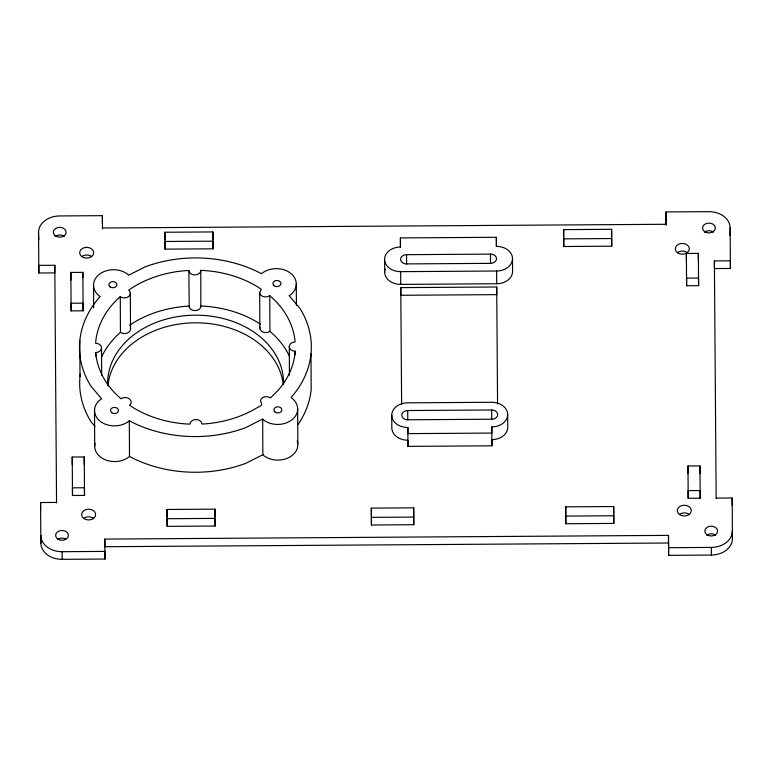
<?xml version="1.0" encoding="UTF-8"?>
<svg xmlns="http://www.w3.org/2000/svg" width="771" height="771" viewBox="0 0 771 771"><rect width="100%" height="100%" fill="white"/><g stroke="black" fill="none" stroke-linecap="round" stroke-linejoin="round"><path stroke-width="1.16" d="M269.754 295.659L274.37 299.88A99.941 77.004 -0.3 0 1 294.907 339.78L295.081 341.996L293.712 342.141A5.995 4.616 -0.3 0 0 289.298 346.632A5.995 4.616 -0.3 0 0 293.78 351.065L295.158 351.2L294.907 354.275A99.941 77.004 -0.3 0 1 278.071 390.348L270.534 397.875L268.549 396.892L265.465 396.68A5.995 4.616 -0.3 0 0 260.502 400.814C262.304 405.517 262.641 404.948 256.676 407.965A99.941 77.004 -0.3 0 1 204.826 423.896L201.963 424.04L201.751 422.932A5.995 4.616 -0.3 0 0 195.873 419.597A5.995 4.616 -0.3 0 0 190.167 423.115L190.013 424.127L186.013 423.944A99.941 77.004 -0.3 0 1 134.164 408.235L129.528 405.295L130.366 404.438A5.995 4.616 -0.3 0 0 129.374 398.867A5.995 4.616 -0.3 0 0 122.126 398.173L121.037 398.829L116.45 394.627A99.941 77.004 -0.3 0 1 95.912 354.727L95.729 352.501L96.944 352.395A5.995 4.616 -0.3 0 0 101.473 347.393A5.995 4.616 -0.3 0 0 95.643 343.288L95.903 340.233A99.941 77.004 -0.3 0 1 116.431 300.227L120.266 296.652L121.375 297.298A5.995 4.616 -0.3 0 0 128.603 296.517A5.995 4.616 -0.3 0 0 129.518 290.927L128.67 290.098L134.144 286.542A99.941 77.004 -0.3 0 1 185.984 270.611L188.856 270.467L189.049 271.517A5.995 4.616 -0.3 0 0 194.861 274.9A5.995 4.616 -0.3 0 0 200.633 271.44L200.807 270.38L204.797 270.563A99.941 77.004 -0.3 0 1 256.647 286.263L261.292 289.212L259.673 292.672L259.856 328.35A5.995 4.616 -0.3 0 0 264.684 332.561L267.788 332.388L269.937 331.337L269.754 295.659L267.595 296.71L264.501 296.883A5.995 4.616 -0.3 0 1 259.673 292.672M259.856 328.35L259.962 327.145M200.807 270.38L200.817 307.118A5.995 4.616 -0.3 0 1 195.053 310.578A5.995 4.616 -0.3 0 1 189.232 307.195L188.856 270.467M129.316 420.677L128.718 421.284A19.988 15.401 -0.3 0 1 100.452 421.467A19.988 15.401 -0.3 0 1 100.288 399.686L101.685 398.848L90.882 386.107A115.929 89.33 -0.3 0 1 99.719 297.018L100.249 296.565L99.469 296.112A19.988 15.401 -0.3 0 1 99.305 274.331A19.988 15.401 -0.3 0 1 127.572 274.148L128.651 275.208L145.266 266.814A115.929 89.33 -0.3 0 1 260.858 273.387L261.504 273.821L262.092 273.223A19.988 15.401 -0.3 0 1 290.359 273.04A19.988 15.401 -0.3 0 1 290.522 294.821L289.125 295.659L299.938 308.4A115.929 89.33 -0.3 0 1 291.091 397.479L291.024 397.537A19.988 15.401 -0.3 0 1 292.566 419.289A19.988 15.401 -0.3 0 1 264.347 420.532L262.67 419.038L245.544 427.683A115.929 89.33 -0.3 0 1 129.952 421.12L129.316 420.677L129.499 456.355L128.911 456.952A19.988 15.401 -0.3 0 1 105.367 459.805A19.988 15.401 -0.3 0 1 95.064 443.277M120.266 296.652L120.449 332.33L116.614 335.905A99.941 77.004 -0.3 0 0 101.55 357.05M129.489 325.314L134.327 322.22A99.941 77.004 -0.3 0 1 186.177 306.28L189.049 306.135M262.67 419.038L262.863 454.717L245.737 463.361A115.929 89.33 -0.3 0 1 130.135 456.798L129.499 456.355M102.476 228.91L102.389 215.658L59.618 215.947A21.183 16.326 -0.3 0 0 38.55 232.408L38.589 240.051A21.183 16.326 -0.3 0 1 38.752 237.921M666.134 225.199L666.048 211.948L708.828 211.668A21.183 16.326 -0.3 0 1 730.137 227.859L730.426 268.462L714.438 268.568L714.389 260.916L730.388 260.81L730.426 268.462M102.485 227.985L666.144 224.274L666.048 211.948M164.965 232.244L212.941 231.936L213.047 248.821L165.081 249.129L164.965 232.244L165.004 239.897M563.64 229.623L611.615 229.305L611.721 246.19L563.755 246.508L563.64 229.623L563.678 237.266M400.467 247.192L400.419 237.921L496.36 237.295L496.437 246.383A15.989 12.317 -0.3 0 1 512.513 258.593L512.58 271.334A15.989 12.317 -0.3 0 1 496.688 283.757L400.737 284.393A15.989 12.317 -0.3 0 1 385.182 268.983M406.548 254.671L490.491 254.122A5.995 4.616 -0.3 0 1 496.524 258.699A5.995 4.616 -0.3 0 1 490.558 263.354L406.616 263.913A5.995 4.616 -0.3 0 1 400.583 259.326A5.995 4.616 -0.3 0 1 406.548 254.671L406.596 264.077M686.373 253.457L698.362 253.38L698.584 285.665L686.595 285.742L686.373 253.457L686.412 261.099M54.789 265.263L38.801 265.369L38.839 273.011L54.828 272.905L54.789 265.263L56.553 502.856M70.845 272.433L82.844 272.356L83.114 310.809L71.125 310.886L70.845 272.433L70.893 280.085M400.419 237.921L400.486 247.009A15.989 12.317 -0.3 0 0 384.594 259.432A15.989 12.317 -0.3 0 0 400.679 271.652L496.62 271.016A15.989 12.317 -0.3 0 0 512.513 258.593M496.707 286.995L496.746 294.638L400.804 295.274L400.766 287.631L496.707 286.995L497.565 403.792M407.714 410.529L491.667 409.979A5.995 4.616 -0.3 0 1 497.69 414.557A5.995 4.616 -0.3 0 1 491.734 419.222L407.782 419.771A5.995 4.616 -0.3 0 1 401.749 415.193A5.995 4.616 -0.3 0 1 407.714 410.529L407.763 419.935M407.955 446.37L491.908 445.821L491.792 426.922A15.989 12.317 -0.3 0 0 507.684 414.49A15.989 12.317 -0.3 0 0 491.609 402.279L407.657 402.828A15.989 12.317 -0.3 0 0 391.755 415.251L391.822 427.992A15.989 12.317 -0.3 0 0 407.907 440.212L407.955 446.37L407.84 427.471A15.989 12.317 -0.3 0 1 391.755 415.251M72.233 457.03L84.232 456.952L84.502 495.396L72.503 495.483L72.233 457.03L72.272 464.672M687.963 465.992L699.952 465.915L700.184 498.201L688.185 498.278L687.963 465.992L688.002 473.635M40.612 510.19L40.574 502.538L56.562 502.432M716.172 498.095L732.161 497.989L732.45 538.592A21.183 16.326 -0.3 0 1 711.382 555.053L668.611 555.342L668.476 535.373L104.817 539.083L104.856 546.726L668.515 543.015M167.047 509.467L215.022 509.149L215.128 526.034L167.153 526.352L167.047 509.467L167.085 517.11M371.343 508.118L413.67 507.838L413.776 524.723L371.449 525.003L371.343 508.118L371.381 515.77M565.721 506.846L613.697 506.528L613.803 523.413L565.827 523.731L565.721 506.846L565.76 514.488M413.738 517.081L371.41 517.36L371.449 525.003M40.863 543.141L40.824 535.498A21.183 16.326 -0.3 0 0 62.133 551.689L104.904 551.4L104.952 559.052L62.172 559.332A21.183 16.326 -0.3 0 1 40.863 543.141L40.574 502.538M668.611 555.342L668.573 547.689L711.344 547.41A21.183 16.326 -0.3 0 0 732.411 530.949L732.45 538.592M200.99 306.058L204.98 306.241A99.941 77.004 -0.3 0 1 256.839 321.941L260.55 324.302M120.449 332.33L121.558 332.976A5.995 4.616 -0.3 0 0 128.208 332.59A5.995 4.616 -0.3 0 0 130.309 327.714M269.937 331.337L274.553 335.549A99.941 77.004 -0.3 0 1 289.626 356.636M262.863 454.717L264.53 456.21A19.988 15.401 -0.3 0 0 288.248 457.858A19.988 15.401 -0.3 0 0 297.23 440.839M94.929 426.334L91.065 421.785A115.929 89.33 -0.3 0 1 80.271 374.051M714.389 260.916L716.163 498.519M668.476 535.373L668.573 547.689M491.792 426.922L491.84 433.08L407.888 433.63L407.84 427.471M491.908 445.821L491.859 439.663A15.989 12.317 -0.3 0 0 507.752 427.23L507.684 414.49M413.776 524.723L413.67 507.838M400.766 287.631L401.624 404.428M104.817 539.083L104.952 559.052M38.55 232.408L38.839 273.011M732.161 497.989L732.199 505.631M730.137 227.859L730.176 235.502A21.183 16.326 -0.3 0 0 729.983 233.372M711.344 547.41L711.382 555.053M699.952 465.915L700.001 473.558M700.184 498.201L700.145 490.558L688.146 490.635L688.185 498.278M698.362 253.38L698.401 261.022M698.584 285.665L698.545 278.023L686.556 278.1L686.595 285.742M613.697 506.528L613.735 514.17M613.803 523.413L613.764 515.77L565.789 516.078L565.827 523.731M611.615 229.305L611.654 236.957M611.721 246.19L611.682 238.547L563.707 238.865L563.755 246.508M496.36 237.295L496.408 246.556M496.62 271.016L496.688 283.757M491.667 409.979L491.715 419.385M490.491 254.122L490.539 263.528M400.679 271.652L400.737 284.393M384.594 259.432L384.662 272.173M311.002 353.822L311.185 389.49A115.929 89.33 -0.3 0 1 298.001 424.58M297.645 408.158L297.828 443.826M296.295 283.892L296.411 305.297M295.158 351.2L295.177 354.766M289.298 346.632L289.453 375.178M215.128 526.034L215.09 518.391L167.114 518.71L167.153 526.352M215.022 509.149L215.061 516.792M212.941 231.936L212.979 239.579M213.047 248.821L213.008 241.169L165.042 241.487L165.081 249.129M130.338 293.24L130.521 328.909M102.389 215.658L102.427 223.311M101.512 347.991L101.656 375.342M95.729 352.501L95.749 356.067M94.515 410.615L94.708 446.293M93.532 285.26L93.648 307.851M84.232 456.952L84.27 464.595M84.502 495.396L84.463 487.754L72.464 487.831L72.503 495.483M83.114 310.809L83.075 303.157L71.077 303.244L71.125 310.886M82.844 272.356L82.873 277.82M79.808 340.686L80.001 376.364M62.133 551.689L62.172 559.332M107.709 385.635A87.952 67.771 -0.3 0 1 195.082 315.166A87.952 67.771 -0.3 0 1 283.516 384.478M107.921 385.828A87.952 67.771 -0.3 0 1 195.121 322.808A87.952 67.771 -0.3 0 1 283.265 384.681M57.825 539.315A6.399 4.925 -0.3 0 1 65.602 538.9M55.233 236.456A6.399 4.925 -0.3 0 1 64.272 236.398M706.718 535.276A6.399 4.925 -0.3 0 1 715.758 535.219M704.443 232.187A6.399 4.925 -0.3 0 1 713.483 232.129M679.367 514.469A6.997 5.387 -0.3 0 0 691.047 511.973A6.997 5.387 -0.3 0 0 682.431 505.429A6.997 5.387 -0.3 0 0 679.367 514.469A6.997 5.387 -0.3 0 1 689.245 514.43M83.721 518.391A6.997 5.387 -0.3 0 0 95.411 515.895A6.997 5.387 -0.3 0 0 86.786 509.352A6.997 5.387 -0.3 0 0 83.721 518.391A6.997 5.387 -0.3 0 1 93.599 518.343M677.401 252.657A6.997 5.387 -0.3 0 0 689.091 250.161A6.997 5.387 -0.3 0 0 680.475 243.617A6.997 5.387 -0.3 0 0 677.401 252.657A6.997 5.387 -0.3 0 1 687.279 252.609M81.755 256.57A6.997 5.387 -0.3 0 0 93.445 254.083A6.997 5.387 -0.3 0 0 84.829 247.539A6.997 5.387 -0.3 0 0 81.755 256.57A6.997 5.387 -0.3 0 1 91.633 256.531M274.1 285.742A4 3.084 -0.3 0 0 280.779 284.326A4 3.084 -0.3 0 0 275.854 280.586A4 3.084 -0.3 0 0 274.1 285.742M110.099 286.86A4 3.084 -0.3 0 0 116.778 285.434A4 3.084 -0.3 0 0 111.853 281.694A4 3.084 -0.3 0 0 110.099 286.86M275.045 412.071A4 3.084 -0.3 0 0 281.723 410.644A4 3.084 -0.3 0 0 276.799 406.905A4 3.084 -0.3 0 0 275.045 412.071M111.699 412.678A4 3.084 -0.3 0 0 118.377 411.261A4 3.084 -0.3 0 0 113.453 407.512A4 3.084 -0.3 0 0 111.699 412.678M58.461 539.469A6.399 4.925 -0.3 0 0 68.397 535.662A6.399 4.925 -0.3 0 0 59.174 530.949A6.399 4.925 -0.3 0 0 58.461 539.469M55.242 235.781A6.399 4.925 -0.3 0 0 65.921 233.507A6.399 4.925 -0.3 0 0 58.047 227.522A6.399 4.925 -0.3 0 0 55.242 235.781M706.728 534.602A6.399 4.925 -0.3 0 0 717.406 532.318A6.399 4.925 -0.3 0 0 709.532 526.342A6.399 4.925 -0.3 0 0 706.728 534.602M704.453 231.512A6.399 4.925 -0.3 0 0 715.141 229.228A6.399 4.925 -0.3 0 0 707.258 223.243A6.399 4.925 -0.3 0 0 704.453 231.512"/></g></svg>
